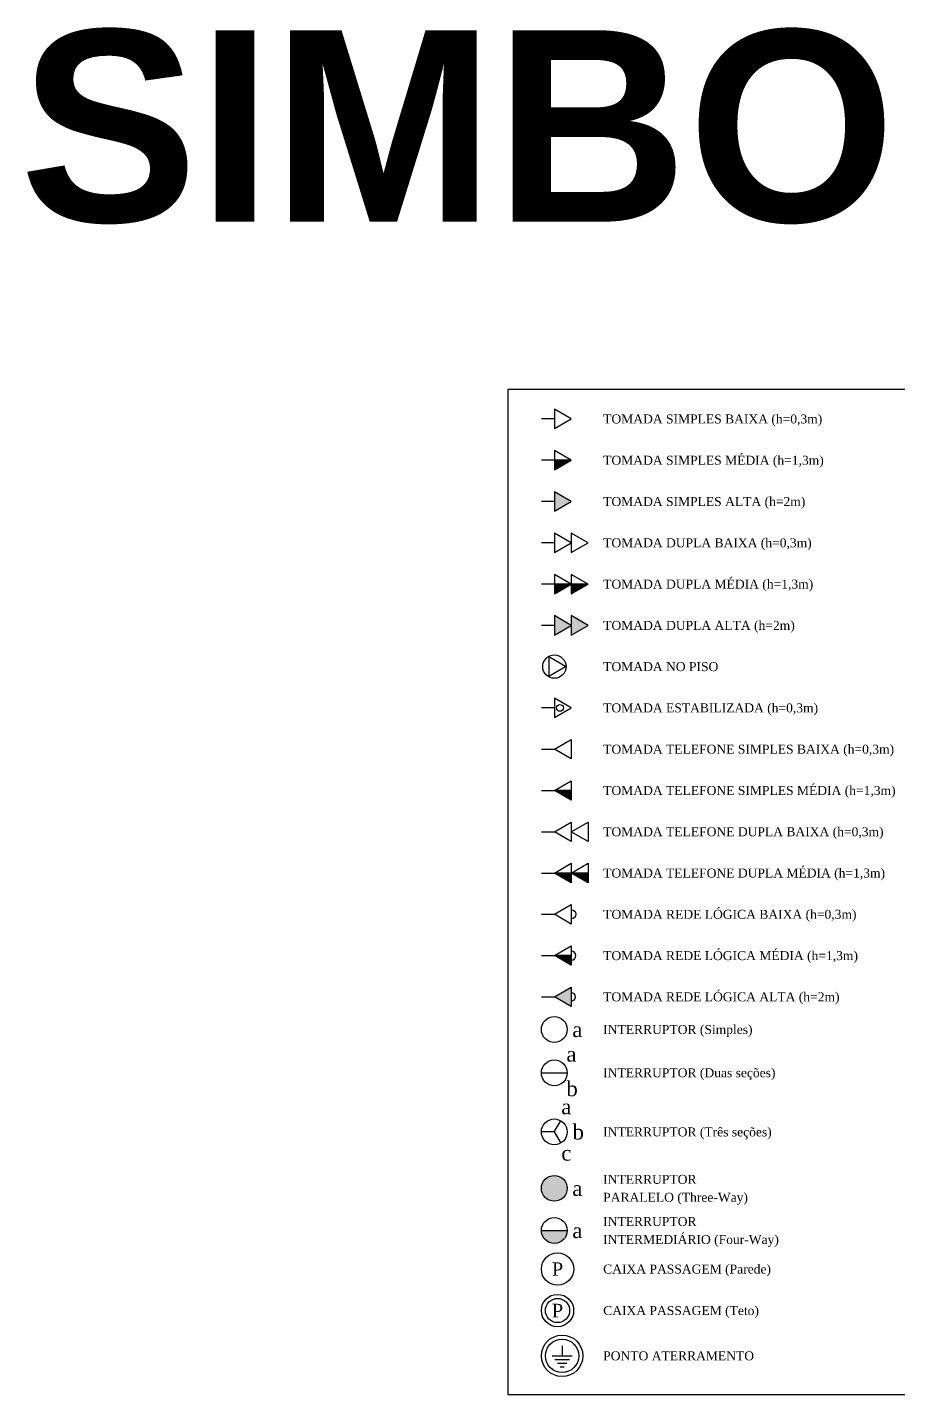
# Model space of a CAD drawing. Extents: x -175055 to -48386, y 10342 to 134050.
# Drawn here: x -83673.1 to -83536.5, y 98363.8 to 98578 of the extents above; entities that cross this region are included whole.
import ezdxf
from ezdxf.enums import TextEntityAlignment as Align

# ---------------------------------------------------------------- set-up
doc = ezdxf.new("R2010")
doc.units = 0
doc.header["$LTSCALE"] = 50
doc.header["$MEASUREMENT"] = 0
doc.layers.get('0').update_dxf_attribs({"linetype": 'CONTINUOUS'})
doc.layers.add('ABE', color=7, linetype='CONTINUOUS')
doc.layers.add('SIMBOLOGIA', color=1, linetype='CONTINUOUS')
doc.styles.add('JMS1', font='times.ttf')
doc.styles.add('JMS2', font='times.ttf')
doc.styles.add('SANSSERIFBOLD', font='sasb____.pfb')

# ---------------------------------------------------------------- blocks, each defined once
blk = doc.blocks.new('A$C7A1A14DC')
at = {"layer": 'SIMBOLOGIA'}
blk.add_line((0.097, 0), (0, 0), dxfattribs=at)
blk.add_lwpolyline([(0.222, 0), (0.097, 0.072), (0.097, -0.072)], close=True, dxfattribs=at)
at = {"layer": 'SIMBOLOGIA', "linetype": 'Continuous', "style": 'JMS1'}
blk.add_attdef('POT', text='', height=0.08, dxfattribs=at).set_placement((0.177, 0.11), align=Align.MIDDLE_LEFT)
blk.add_attdef('CIRC.', (0.177, -0.145), '', height=0.08, dxfattribs=at)
blk = doc.blocks.new('A$C04520402')
at = {"layer": 'SIMBOLOGIA', "linetype": 'Continuous'}
blk.add_hatch(color=256, dxfattribs=at).paths.add_polyline_path([(0.097, -0.072), (0.222, 0), (0.097, 0)])
at = {"layer": 'SIMBOLOGIA'}
blk.add_line((0.097, 0), (0, 0), dxfattribs=at)
at = {"layer": 'SIMBOLOGIA', "linetype": 'Continuous'}
blk.add_line((0.222, 0), (0.097, 0), dxfattribs=at)
at = {"layer": 'SIMBOLOGIA'}
blk.add_lwpolyline([(0.222, 0), (0.097, 0.072), (0.097, -0.072)], close=True, dxfattribs=at)
at = {"layer": 'SIMBOLOGIA', "linetype": 'Continuous', "style": 'JMS1'}
blk.add_attdef('POT', text='', height=0.08, dxfattribs=at).set_placement((0.177, 0.11), align=Align.MIDDLE_LEFT)
blk.add_attdef('CIRC.', (0.177, -0.145), '', height=0.08, dxfattribs=at)
blk = doc.blocks.new('A$C3018671F')
at = {"layer": 'SIMBOLOGIA'}
blk.add_hatch(color=256, dxfattribs=at).paths.add_polyline_path([(0.097, 0.072), (0.097, -0.072), (0.222, 0)])
blk.add_line((0.097, 0), (0, 0), dxfattribs=at)
blk.add_lwpolyline([(0.222, 0), (0.097, 0.072), (0.097, -0.072)], close=True, dxfattribs=at)
at = {"layer": 'SIMBOLOGIA', "linetype": 'Continuous', "style": 'JMS1'}
blk.add_attdef('POT', text='', height=0.08, dxfattribs=at).set_placement((0.177, 0.11), align=Align.MIDDLE_LEFT)
blk.add_attdef('CIRC.', (0.177, -0.145), '', height=0.08, dxfattribs=at)
blk = doc.blocks.new('A$C2AD67FED')
at = {"layer": 'SIMBOLOGIA', "linetype": 'Continuous'}
blk.add_circle((60, 0), 60, dxfattribs=at)
at = {"layer": 'SIMBOLOGIA', "linetype": 'Continuous', "style": 'JMS1'}
blk.add_attdef('CIRC.1', text='', height=70, dxfattribs=at).set_placement((143.7, 0), align=Align.MIDDLE_LEFT)
blk = doc.blocks.new('A$C046C75A3')
at = {"layer": 'SIMBOLOGIA', "linetype": 'Continuous'}
blk.add_hatch(color=256, dxfattribs=at).paths.add_polyline_path([(0, 0, 1), (120, 0)])
blk.add_line((0, 0), (120, 0), dxfattribs=at)
blk.add_circle((60, 0), 60, dxfattribs=at)
at = {"layer": 'SIMBOLOGIA', "linetype": 'Continuous', "style": 'JMS1'}
blk.add_attdef('CIRC.1', text='', height=70, dxfattribs=at).set_placement((143.7, 0), align=Align.MIDDLE_LEFT)
blk = doc.blocks.new('A$C03AD7B86')
at = {"linetype": 'Continuous'}
for radius in [60, 45]:
    blk.add_circle((0, 0), radius, dxfattribs=at)
at = {"linetype": 'Continuous', "style": 'JMS1'}
blk.add_text('P', height=50, dxfattribs=at).set_placement((0, 0), align=Align.MIDDLE_CENTER)
blk = doc.blocks.new('A$C4C972E47')
at = {"layer": 'SIMBOLOGIA', "linetype": 'Continuous'}
blk.add_circle((60, 0), 60, dxfattribs=at)
at = {"layer": 'SIMBOLOGIA', "linetype": 'Continuous', "style": 'JMS1'}
blk.add_text('P', height=50, dxfattribs=at).set_placement((60, 0), align=Align.MIDDLE_CENTER)
blk = doc.blocks.new('A$C70187CAC')
at = {"linetype": 'Continuous'}
for p, q in [((-0.0557, 0), (0.0557, 0)), ((0, 0.0563), (0, 0)), ((-0.041, -0.0203), (0.041, -0.0203)), ((-0.0262, -0.0405), (0.0262, -0.0405)), ((-0.0115, -0.0608), (0.0115, -0.0608))]:
    blk.add_line(p, q, dxfattribs=at)
for radius in [0.1155, 0.093]:
    blk.add_circle((0, 0), radius, dxfattribs=at)
blk = doc.blocks.new('A$C1CAD7E8E')
at = {"layer": 'SIMBOLOGIA'}
blk.add_line((0, -0.097), (0, 0), dxfattribs=at)
blk.add_lwpolyline([(0, -0.222), (0.072, -0.097), (-0.072, -0.097)], close=True, dxfattribs=at)
at = {"layer": 'SIMBOLOGIA', "linetype": 'Continuous'}
blk.add_circle((0, -0.138), 0.0253, dxfattribs=at)
at = {"layer": 'SIMBOLOGIA', "linetype": 'Continuous', "style": 'JMS1'}
blk.add_attdef('CIRC.', text='', height=0.08, dxfattribs=at).set_placement((-0.071, -0.199), align=Align.RIGHT)
blk.add_attdef('POT', text='', height=0.08, dxfattribs=at).set_placement((0, -0.263), align=Align.TOP_CENTER)
blk = doc.blocks.new('A$C09D210CD')
at = {"layer": 'SIMBOLOGIA', "linetype": 'Continuous'}
blk.add_line((0, 0), (120, 0), dxfattribs=at)
blk.add_circle((60, 0), 60, dxfattribs=at)
at = {"layer": 'SIMBOLOGIA', "linetype": 'Continuous', "style": 'JMS1'}
blk.add_attdef('CIRC.1', text='', height=70, dxfattribs=at).set_placement((116.1, 31.6), align=Align.BOTTOM_LEFT)
blk.add_attdef('CIRC.2', text='', height=70, dxfattribs=at).set_placement((116.1, -38.1), align=Align.TOP_LEFT)
blk = doc.blocks.new('A$C0844385A')
at = {"layer": 'SIMBOLOGIA'}
blk.add_lwpolyline([(62.6, 0), (-31.3, 54.2), (-31.3, -54.2)], close=True, dxfattribs=at)
blk.add_circle((0, 0), 65, dxfattribs=at)
at = {"layer": 'SIMBOLOGIA', "linetype": 'Continuous', "style": 'JMS1'}
blk.add_attdef('POT', text='', height=60, dxfattribs=at).set_placement((41.2, 82.4), align=Align.MIDDLE_LEFT)
blk.add_attdef('CIRC.', (41.2, -108.7), '', height=60, dxfattribs=at)
blk = doc.blocks.new('A$C2E1423AF')
at = {"layer": 'SIMBOLOGIA'}
for points in [[(72.6, 54.2), (72.6, -54.2), (166.4, 0)], [(166.4, 54.2), (166.4, -54.2), (260.3, 0)]]:
    blk.add_hatch(color=256, dxfattribs=at).paths.add_polyline_path(points)
blk.add_line((72.6, 0), (0, 0), dxfattribs=at)
for points in [[(166.4, 0), (72.6, 54.2), (72.6, -54.2)], [(260.3, 0), (166.4, 54.2), (166.4, -54.2)]]:
    blk.add_lwpolyline(points, close=True, dxfattribs=at)
at = {"layer": 'SIMBOLOGIA', "linetype": 'Continuous', "style": 'JMS1'}
blk.add_attdef('POT', text='', height=60, dxfattribs=at).set_placement((195.5, 82.4), align=Align.MIDDLE_LEFT)
blk.add_attdef('CIRC.', (86.3, -123.1), '', height=60, dxfattribs=at)
blk = doc.blocks.new('A$C23953070')
at = {"layer": 'SIMBOLOGIA', "linetype": 'Continuous'}
for points in [[(72.6, -54.2), (166.4, 0), (72.6, 0)], [(166.4, -54.2), (260.3, 0), (166.4, 0)]]:
    blk.add_hatch(color=256, dxfattribs=at).paths.add_polyline_path(points)
at = {"layer": 'SIMBOLOGIA'}
blk.add_line((72.6, 0), (0, 0), dxfattribs=at)
at = {"layer": 'SIMBOLOGIA', "linetype": 'Continuous'}
for p, q in [((166.4, 0), (72.6, 0)), ((260.3, 0), (166.4, 0))]:
    blk.add_line(p, q, dxfattribs=at)
at = {"layer": 'SIMBOLOGIA'}
for points in [[(166.4, 0), (72.6, 54.2), (72.6, -54.2)], [(260.3, 0), (166.4, 54.2), (166.4, -54.2)]]:
    blk.add_lwpolyline(points, close=True, dxfattribs=at)
at = {"layer": 'SIMBOLOGIA', "linetype": 'Continuous', "style": 'JMS1'}
blk.add_attdef('POT', text='', height=60, dxfattribs=at).set_placement((195.5, 82.4), align=Align.MIDDLE_LEFT)
blk.add_attdef('CIRC.', (86.3, -123.1), '', height=60, dxfattribs=at)
blk = doc.blocks.new('A$C6A1A07AC')
at = {"layer": 'SIMBOLOGIA'}
blk.add_line((72.6, 0), (0, 0), dxfattribs=at)
for points in [[(166.4, 0), (72.6, 54.2), (72.6, -54.2)], [(260.3, 0), (166.4, 54.2), (166.4, -54.2)]]:
    blk.add_lwpolyline(points, close=True, dxfattribs=at)
at = {"layer": 'SIMBOLOGIA', "linetype": 'Continuous', "style": 'JMS1'}
blk.add_attdef('POT', text='', height=60, dxfattribs=at).set_placement((195.5, 82.4), align=Align.MIDDLE_LEFT)
blk.add_attdef('CIRC.', (86.3, -123.1), '', height=60, dxfattribs=at)
blk = doc.blocks.new('A$C57CA5F4A')
at = {"layer": 'SIMBOLOGIA', "linetype": 'Continuous'}
blk.add_hatch(color=256, dxfattribs=at).paths.add_polyline_path([(0.222, -0.072), (0.222, 0), (0.097, 0)])
at = {"layer": 'SIMBOLOGIA'}
blk.add_line((0, 0), (0.097, 0), dxfattribs=at)
at = {"layer": 'SIMBOLOGIA', "linetype": 'Continuous'}
blk.add_line((0.222, 0), (0.097, 0), dxfattribs=at)
at = {"layer": 'SIMBOLOGIA'}
blk.add_lwpolyline([(0.097, 0), (0.222, 0.072), (0.222, -0.072)], close=True, dxfattribs=at)
blk = doc.blocks.new('A$C5E7A017F')
at = {"layer": 'SIMBOLOGIA', "linetype": 'Continuous'}
blk.add_hatch(color=256, dxfattribs=at).paths.add_polyline_path([(0.222, -0.072), (0.222, 0), (0.097, 0)])
at = {"layer": 'SIMBOLOGIA'}
blk.add_line((0, 0), (0.097, 0), dxfattribs=at)
at = {"layer": 'SIMBOLOGIA', "linetype": 'Continuous'}
blk.add_line((0.222, 0), (0.097, 0), dxfattribs=at)
at = {"layer": 'SIMBOLOGIA'}
blk.add_lwpolyline([(0.097, 0), (0.222, 0.072), (0.222, -0.072)], close=True, dxfattribs=at)
at = {"layer": 'SIMBOLOGIA', "linetype": 'Continuous'}
blk.add_arc((0.222, 0), 0.0335, 270, 90, dxfattribs=at)
blk = doc.blocks.new('A$C0BF17BE3')
at = {"layer": 'SIMBOLOGIA', "linetype": 'Continuous'}
blk.add_hatch(color=256, dxfattribs=at).paths.add_polyline_path([(-0.097, 0), (-0.222, 0.072), (-0.222, -0.072)])
at = {"layer": 'SIMBOLOGIA'}
blk.add_line((0, 0), (-0.097, 0), dxfattribs=at)
blk.add_lwpolyline([(-0.097, 0), (-0.222, 0.072), (-0.222, -0.072)], close=True, dxfattribs=at)
at = {"layer": 'SIMBOLOGIA', "linetype": 'Continuous'}
blk.add_arc((-0.218, 0), 0.0335, 90, 270, dxfattribs=at)
blk = doc.blocks.new('A$C5F2E4564')
at = {"layer": 'SIMBOLOGIA'}
blk.add_line((0, 0), (-0.097, 0), dxfattribs=at)
blk.add_lwpolyline([(-0.097, 0), (-0.222, 0.072), (-0.222, -0.072)], close=True, dxfattribs=at)
at = {"layer": 'SIMBOLOGIA', "linetype": 'Continuous'}
blk.add_arc((-0.222, 0), 0.0335, 90, 270, dxfattribs=at)
blk = doc.blocks.new('A$C7967052A')
at = {"layer": 'SIMBOLOGIA'}
blk.add_line((0, 0), (-0.097, 0), dxfattribs=at)
blk.add_lwpolyline([(-0.097, 0), (-0.222, 0.072), (-0.222, -0.072)], close=True, dxfattribs=at)
blk = doc.blocks.new('A$C7001172B')
at = {"layer": 'SIMBOLOGIA', "linetype": 'Continuous'}
blk.add_hatch(color=256, dxfattribs=at).paths.add_polyline_path([(0, 0, 1), (120, 0, 1)])
blk.add_circle((60, 0), 60, dxfattribs=at)
at = {"layer": 'SIMBOLOGIA', "linetype": 'Continuous', "style": 'JMS1'}
blk.add_attdef('CIRC.1', text='', height=70, dxfattribs=at).set_placement((143.7, 0), align=Align.MIDDLE_LEFT)
blk = doc.blocks.new('A$C07894F55')
at = {"layer": 'SIMBOLOGIA', "linetype": 'Continuous'}
for q in [(108.4, 62.1), (0, 0), (108.4, -62.1)]:
    blk.add_line((72, 0), q, dxfattribs=at)
blk.add_ellipse((72, 0), major_axis=(-72, 0), ratio=1, start_param=3.141593, end_param=9.424778, dxfattribs=at)
at = {"layer": 'SIMBOLOGIA', "linetype": 'Continuous', "style": 'JMS1', "width": 1}
blk.add_attdef('CIRC.1', text='', height=84, dxfattribs=at).set_placement((111.2, 73.2), align=Align.BOTTOM_LEFT)
blk.add_attdef('CIRC.2', text='', height=84, dxfattribs=at).set_placement((174, 0), align=Align.MIDDLE_LEFT)
blk.add_attdef('CIRC.3', text='', height=84, dxfattribs=at).set_placement((111.2, -76), align=Align.TOP_LEFT)
blk = doc.blocks.new('A$C1C607F6D')
at = {"layer": 'SIMBOLOGIA'}
blk.add_line((0, 0), (72.6, 0), dxfattribs=at)
for points in [[(72.6, 0), (166.4, 54.2), (166.4, -54.2)], [(166.4, 0), (260.3, 54.2), (260.3, -54.2)]]:
    blk.add_lwpolyline(points, close=True, dxfattribs=at)
blk = doc.blocks.new('A$C183B7FAC')
at = {"layer": 'SIMBOLOGIA', "linetype": 'Continuous'}
for points in [[(166.4, -54.2), (166.4, 0), (72.6, 0)], [(260.3, -54.2), (260.3, 0), (166.4, 0)]]:
    blk.add_hatch(color=256, dxfattribs=at).paths.add_polyline_path(points)
at = {"layer": 'SIMBOLOGIA'}
blk.add_line((0, 0), (72.6, 0), dxfattribs=at)
at = {"layer": 'SIMBOLOGIA', "linetype": 'Continuous'}
for p, q in [((166.4, 0), (72.6, 0)), ((260.3, 0), (166.4, 0))]:
    blk.add_line(p, q, dxfattribs=at)
at = {"layer": 'SIMBOLOGIA'}
for points in [[(72.6, 0), (166.4, 54.2), (166.4, -54.2)], [(166.4, 0), (260.3, 54.2), (260.3, -54.2)]]:
    blk.add_lwpolyline(points, close=True, dxfattribs=at)

msp = doc.modelspace()

# ---------------------------------------------------------------- linework, layer by layer
at = {"layer": 'ABE'}
msp.add_lwpolyline([(-83597.76, 98363.77), (-83400.88, 98363.77), (-83400.88, 98521.27), (-83597.76, 98521.27)], close=True, dxfattribs=at)

# ---------------------------------------------------------------- block references
at = {"layer": 'ABE', "color": 1, "linetype": 'Continuous', "xscale": 21.09375, "yscale": 21.09375, "zscale": 21.09375}
for name, p in [('A$C7A1A14DC', (-83592.51, 98516.67)), ('A$C04520402', (-83592.51, 98510.2)), ('A$C3018671F', (-83592.51, 98503.73))]:
    msp.add_blockref(name, p, dxfattribs=at)
at = {"layer": 'ABE', "color": 1, "xscale": 0.02812499999708962, "yscale": 0.02812499999708962, "zscale": 0.02812499999708962}
for name, p in [('A$C6A1A07AC', (-83592.51, 98497.26)), ('A$C23953070', (-83592.51, 98490.79)), ('A$C2E1423AF', (-83592.51, 98484.32)), ('A$C0844385A', (-83590.47, 98477.86))]:
    msp.add_blockref(name, p, dxfattribs=at)
at = {"layer": 'ABE', "color": 1, "linetype": 'Continuous', "xscale": 21.09375, "yscale": 21.09375, "zscale": 21.09375, "rotation": 90}
msp.add_blockref('A$C1CAD7E8E', (-83592.51, 98471.39), dxfattribs=at)
at = {"layer": 'ABE', "linetype": 'Continuous'}
for name, p, xscale, yscale, zscale in [('A$C7967052A', (-83592.51, 98464.92), -21.09375, 21.09375, 21.09374999999999), ('A$C57CA5F4A', (-83592.51, 98458.45), 21.09375, 21.09375, 21.09375), ('A$C5F2E4564', (-83592.51, 98439.04), -21.09375, 21.09375, 21.09374999999999), ('A$C5E7A017F', (-83592.51, 98432.57), 21.09375, 21.09375, 21.09375), ('A$C0BF17BE3', (-83592.51, 98426.11), -21.09375, 21.09375, 21.09374999999999), ('A$C4C972E47', (-83592.51, 98383.45), 0.04218750000291038, 0.04218750000291038, 0.04218750000291038), ('A$C03AD7B86', (-83589.98, 98376.95), 0.04218750000291038, 0.04218750000291038, 0.04218750000291038), ('A$C70187CAC', (-83589.26, 98369.85), 28.125, 28.125, 28.125)]:
    msp.add_blockref(name, p, dxfattribs=dict(at, xscale=xscale, yscale=yscale, zscale=zscale))
at = {"layer": 'ABE', "xscale": 0.02812499999708962, "yscale": 0.02812499999708962, "zscale": 0.02812499999708962}
for name, p in [('A$C1C607F6D', (-83592.51, 98451.98)), ('A$C183B7FAC', (-83592.51, 98445.51))]:
    msp.add_blockref(name, p, dxfattribs=at)
at = {"layer": 'ABE', "linetype": 'Continuous'}
ref = msp.add_blockref('A$C2AD67FED', (-83592.51, 98420.99), dxfattribs=dict(at, xscale=0.03375000001688022, yscale=0.03375000001688022, zscale=0.03375000001688022))
ref.add_attrib('CIRC.1', 'a', dxfattribs={"layer": '0', "linetype": 'Continuous', "height": 2.36, "style": 'JMS1'}).set_placement((-83587.66, 98420.99), align=Align.MIDDLE_LEFT)
ref = msp.add_blockref('A$C09D210CD', (-83592.51, 98414.19), dxfattribs=dict(at, xscale=0.03375000001688022, yscale=0.03375000001688022, zscale=0.03375000001688022))
ref.add_attrib('CIRC.1', 'a', dxfattribs={"layer": '0', "linetype": 'Continuous', "height": 2.36, "style": 'JMS1'}).set_placement((-83588.59, 98415.25), align=Align.BOTTOM_LEFT)
ref.add_attrib('CIRC.2', 'b', dxfattribs={"layer": '0', "linetype": 'Continuous', "height": 2.36, "style": 'JMS1'}).set_placement((-83588.59, 98412.9), align=Align.TOP_LEFT)
at = {"layer": 'ABE'}
ref = msp.add_blockref('A$C07894F55', (-83592.51, 98404.94), dxfattribs=dict(at, xscale=0.02812499999708962, yscale=0.02812499999708962, zscale=0.02812499999708962))
ref.add_attrib('CIRC.1', 'a', dxfattribs={"layer": '0', "linetype": 'Continuous', "height": 2.36, "style": 'JMS1', "width": 1}).set_placement((-83589.39, 98407), align=Align.BOTTOM_LEFT)
ref.add_attrib('CIRC.2', 'b', dxfattribs={"layer": '0', "linetype": 'Continuous', "height": 2.36, "style": 'JMS1', "width": 1}).set_placement((-83587.62, 98404.94), align=Align.MIDDLE_LEFT)
ref.add_attrib('CIRC.3', 'c', dxfattribs={"layer": '0', "linetype": 'Continuous', "height": 2.36, "style": 'JMS1', "width": 1}).set_placement((-83589.39, 98402.8), align=Align.TOP_LEFT)
at = {"layer": 'ABE', "linetype": 'Continuous'}
ref = msp.add_blockref('A$C7001172B', (-83592.51, 98396.1), dxfattribs=dict(at, xscale=0.03375000001688022, yscale=0.03375000001688022, zscale=0.03375000001688022))
ref.add_attrib('CIRC.1', 'a', dxfattribs={"layer": '0', "linetype": 'Continuous', "height": 2.36, "style": 'JMS1'}).set_placement((-83587.66, 98396.1), align=Align.MIDDLE_LEFT)
ref = msp.add_blockref('A$C046C75A3', (-83592.51, 98389.49), dxfattribs=dict(at, xscale=0.03375000001688022, yscale=0.03375000001688022, zscale=0.03375000001688022))
ref.add_attrib('CIRC.1', 'a', dxfattribs={"layer": '0', "linetype": 'Continuous', "height": 2.36, "style": 'JMS1'}).set_placement((-83587.66, 98389.49), align=Align.MIDDLE_LEFT)

# ---------------------------------------------------------------- texts
at = {"layer": 'ABE', "style": 'SANSSERIFBOLD'}
msp.add_text('SIMBOLOGIA', height=30, dxfattribs=at).set_placement((-83674.33, 98547.59))
at = {"layer": 'ABE', "color": 1, "linetype": 'Continuous', "style": 'JMS2'}
for s, p in [('TOMADA SIMPLES BAIXA (h=0,3m)', (-83582.82, 98516.67)), ('TOMADA SIMPLES MÉDIA (h=1,3m)', (-83582.82, 98510.2)), ('TOMADA SIMPLES ALTA (h=2m)', (-83582.82, 98503.73)), ('TOMADA DUPLA BAIXA (h=0,3m)', (-83582.82, 98497.26)), ('TOMADA DUPLA MÉDIA (h=1,3m)', (-83582.82, 98490.79)), ('TOMADA DUPLA ALTA (h=2m)', (-83582.82, 98484.32)), ('TOMADA NO PISO', (-83582.82, 98477.86)), ('TOMADA ESTABILIZADA (h=0,3m)', (-83582.82, 98471.39))]:
    msp.add_text(s, height=1.4062, dxfattribs=at).set_placement(p, align=Align.MIDDLE_LEFT)
at = {"layer": 'ABE', "linetype": 'Continuous', "style": 'JMS2'}
for s, p in [('TOMADA TELEFONE SIMPLES BAIXA (h=0,3m)', (-83582.82, 98464.92)), ('TOMADA TELEFONE SIMPLES MÉDIA (h=1,3m)', (-83582.82, 98458.45)), ('TOMADA TELEFONE DUPLA BAIXA (h=0,3m)', (-83582.82, 98451.98)), ('TOMADA TELEFONE DUPLA MÉDIA (h=1,3m)', (-83582.82, 98445.51)), ('TOMADA REDE LÓGICA BAIXA (h=0,3m)', (-83582.82, 98439.04)), ('TOMADA REDE LÓGICA MÉDIA (h=1,3m)', (-83582.82, 98432.57)), ('TOMADA REDE LÓGICA ALTA (h=2m)', (-83582.82, 98426.11)), ('INTERRUPTOR (Simples)', (-83582.82, 98420.99)), ('INTERRUPTOR (Duas seções)', (-83582.82, 98414.21)), ('INTERRUPTOR (Três seções)', (-83582.82, 98404.94)), ('INTERRUPTOR', (-83582.82, 98397.51)), ('PARALELO (Three-Way)', (-83582.82, 98394.7)), ('INTERRUPTOR', (-83582.82, 98390.9)), ('INTERMEDIÁRIO (Four-Way)', (-83582.82, 98388.08)), ('CAIXA PASSAGEM (Parede)', (-83582.82, 98383.45)), ('CAIXA PASSAGEM (Teto)', (-83582.82, 98376.95)), ('PONTO ATERRAMENTO', (-83582.82, 98369.85))]:
    msp.add_text(s, height=1.4062, dxfattribs=at).set_placement(p, align=Align.MIDDLE_LEFT)

doc.saveas('drawing.dxf')
